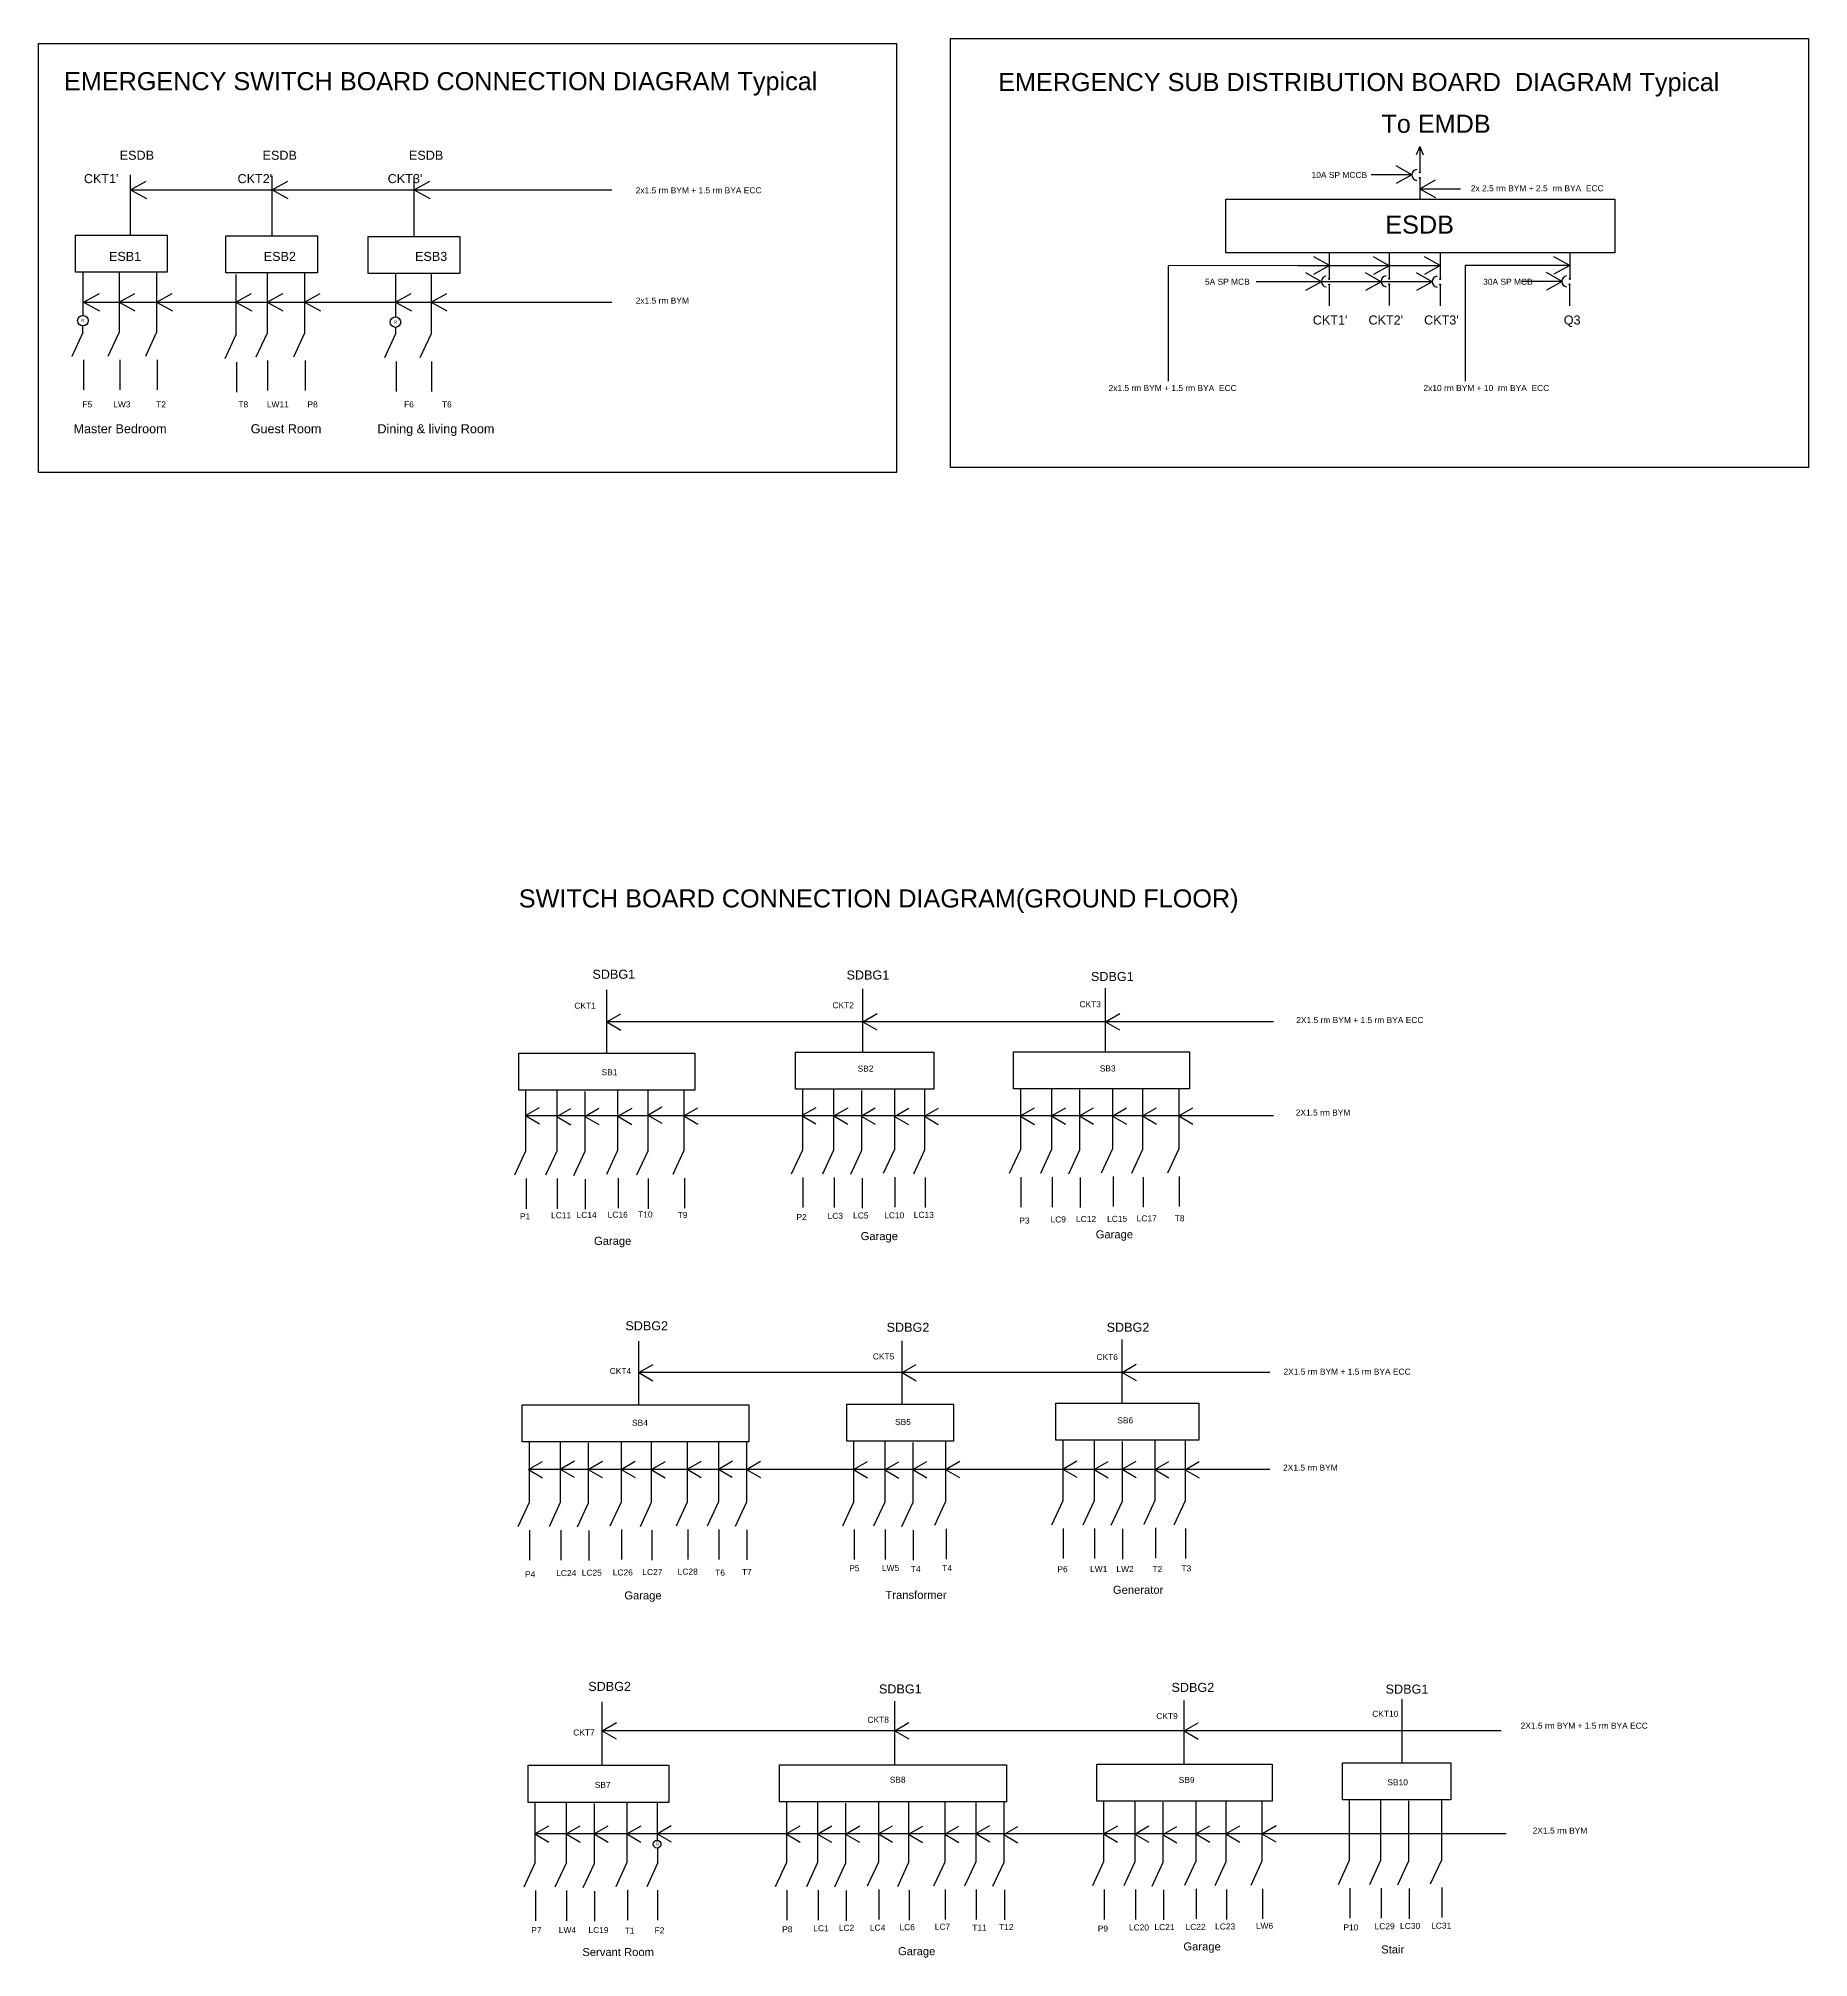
# Model space of a CAD drawing. Header units: millimetres. Extents: x 2090 to 23373, y -3333 to 3837.
# Drawn here: x 3647 to 7179, y -3333 to 496 of the extents above; entities that cross this region are included whole.
import ezdxf

# ---------------------------------------------------------------- set-up
doc = ezdxf.new("R2010")
doc.units = ezdxf.units.MM
doc.layers.add('switch board', color=7, linetype='Continuous')
doc.layers.add('Text', color=10, linetype='Continuous')
doc.styles.get("Standard").update_dxf_attribs({"font": 'arial.ttf'})

# ---------------------------------------------------------------- blocks, each defined once
blk = doc.blocks.new('line')
at = {"layer": 'switch board'}
for p, q in [((0, 0), (0, -120)), ((0, -120), (-22.3, -168.1)), ((0, -120), (0, -120)), ((1, -174.9), (1, -234.9))]:
    blk.add_line(p, q, dxfattribs=at)
blk = doc.blocks.new('arrow')
at = {"layer": 'switch board'}
for q in [(3066, 272.9), (3065.8, 240.3)]:
    blk.add_line((3037.9, 256.7), q, dxfattribs=at)

msp = doc.modelspace()

# ---------------------------------------------------------------- linework, layer by layer
for p, q in [((6111.6, -1465.8), (4781.2, -1465.8)), ((6111.6, -1653.9), (4619.2, -1653.9)), ((6104.3, -2165.8), (4845.5, -2165.8)), ((6104.3, -2359.5), (4625.2, -2359.5)), ((6565.3, -2880.7), (4772.2, -2880.7)), ((4882.4, -3099.5), (4882.4, -3023.6)), ((6575.8, -3086.6), (4637.8, -3086.6)), ((4882.8, -3143.8), (4882.8, -3114.7)), ((4882.8, -3143.8), (4861.1, -3192.2)), ((4883.3, -3258.7), (4883.3, -3198.7))]:
    msp.add_line(p, q)
msp.add_circle((4881.7, -3107.1), 7.67)
at = {"layer": 'switch board', "color": 30}
for p, q in [((5359.1, 486.5), (5359.1, -369.7)), ((7179, 496.5), (7179, -359.7))]:
    msp.add_line(p, q, dxfattribs=at)
at = {"layer": 'switch board'}
for p, q in [((6403.3, 280.5), (6396.3, 264.3)), ((6403.3, 280.5), (6403.3, 230)), ((6403.3, 280.5), (6410.2, 264.3)), ((6387.6, 224.2), (6356.3, 241.9)), ((3831.1, 104), (3831.1, 224)), ((3831.1, 194.1), (3862.4, 211.8)), ((3831.1, 194.1), (3862.6, 176.8)), ((3831.1, 194.1), (4791.1, 194.1)), ((4113.5, 102.4), (4113.5, 222.4)), ((4113.5, 194.1), (4144.9, 211.8)), ((4113.5, 194.1), (4145.1, 176.8)), ((4396.8, 100.9), (4396.8, 220.9)), ((4396.8, 194.1), (4428.1, 211.8)), ((4396.8, 194.1), (4428.3, 176.8)), ((6387.6, 224.2), (6306.1, 224.2)), ((6387.6, 224.2), (6356.1, 206.9)), ((6403.1, 216.9), (6403.1, 175.5)), ((6403.1, 196.3), (6434.5, 214)), ((6403.1, 196.3), (6434.7, 179)), ((6403.1, 196.3), (6484.6, 196.3)), ((6444.1, 43), (5901.4, 42.7)), ((5901.4, 42.7), (5901.4, -136.1)), ((6444.1, 42.9), (6159.7, 42.8)), ((6223, 43), (6191.5, 25.6)), ((6223, 43), (6191.7, 60.7)), ((6222.7, 67.9), (6222.7, 17.3)), ((6342.5, 42.9), (6310.9, 25.6)), ((6342.5, 42.9), (6311.1, 60.6)), ((6342.1, 68.4), (6342.1, 17.8)), ((6342.1, 68.4), (6342.1, 17.8)), ((6444.1, 43), (6412.5, 25.6)), ((6444.1, 43), (6412.7, 60.7)), ((6443.7, 67.6), (6443.7, 17)), ((6702.4, 43.1), (6493.8, 43)), ((6493.8, 43), (6493.8, -187.9)), ((6702.4, 43.1), (6670.8, 25.7)), ((6702.4, 43.1), (6671, 60.8)), ((6702.4, 68), (6702.4, 17.5)), ((3736.2, 29.8), (3736.2, -56.3)), ((4359.9, 26.9), (4359.9, -59.2)), ((6428.1, 10.6), (6076.6, 10.4)), ((6207, 10.6), (6175.5, -6.7)), ((6207, 10.6), (6175.7, 28.3)), ((6222.5, 4.3), (6222.5, -37.1)), ((6326.5, 10.6), (6294.9, -6.7)), ((6326.5, 10.6), (6295.2, 28.3)), ((6341.9, 4.8), (6341.9, -36.6)), ((6341.9, 4.8), (6341.9, -36.6)), ((6428.1, 10.6), (6396.5, -6.7)), ((6428.1, 10.6), (6396.7, 28.3)), ((6443.6, 4), (6443.6, -37.4)), ((6687.5, 11.6), (6606, 11.6)), ((6687.5, 11.6), (6655.9, -5.7)), ((6687.5, 11.6), (6656.1, 29.3)), ((6702.2, 4.4), (6702.2, -37)), ((3737.5, -30), (3768.9, -12.3)), ((3737.5, -30), (3769.1, -47.4)), ((3737.5, -30), (4791.1, -30)), ((3808.4, -30), (3839.7, -12.3)), ((3808.4, -30), (3839.9, -47.4)), ((3883, -30), (3914.3, -12.3)), ((3883, -30), (3914.5, -47.4)), ((4041.2, -30), (4072.6, -12.3)), ((4041.2, -30), (4072.8, -47.4)), ((4103.4, -30), (4134.7, -12.3)), ((4103.4, -30), (4134.9, -47.4)), ((4178.4, -30), (4209.7, -12.3)), ((4178.4, -30), (4209.9, -47.4)), ((4359.9, -30), (4391.2, -12.3)), ((4359.9, -30), (4391.4, -47.4)), ((4430.6, -30), (4461.9, -12.3)), ((4430.6, -30), (4462.2, -47.4)), ((3736.2, -90.2), (3713.9, -138.3)), ((3736.2, -90.2), (3736.2, -77.4)), ((4359.9, -93.1), (4337.6, -141.2)), ((4359.9, -80.3), (4359.9, -93.1)), ((3737.2, -144.9), (3737.2, -204.9)), ((4360.9, -148), (4360.9, -208)), ((5901.4, -136.1), (5901.4, -187.9)), ((4781.2, -1528.8), (4781.2, -1402.1)), ((5292.4, -1526.7), (5292.4, -1400)), ((5776.3, -1525.6), (5776.3, -1398.9)), ((5606.5, -1653.9), (5634.6, -1637.7)), ((5668.8, -1653.6), (5696.9, -1637.4)), ((5724.4, -1653.6), (5752.5, -1637.4)), ((5789.9, -1654), (5818, -1637.9)), ((5850.1, -1653.9), (5878.2, -1637.8)), ((5922.3, -1653.9), (5950.4, -1637.7)), ((5606.5, -1654.3), (5634.4, -1670.7)), ((5668.8, -1653.9), (5696.7, -1670.3)), ((5724.4, -1653.6), (5752.3, -1670)), ((5789.9, -1654), (5817.9, -1670.5)), ((5850.1, -1653.9), (5878, -1670.4)), ((5922.3, -1653.9), (5950.3, -1670.3)), ((4845.5, -2230.2), (4845.5, -2103.5)), ((5370.4, -2229.1), (5370.4, -2102.4)), ((5809.5, -2227), (5809.5, -2100.2)), ((4772.2, -2949.7), (4772.2, -2823)), ((5355.7, -2948.7), (5355.7, -2821.9)), ((5932.9, -2947.1), (5932.9, -2820.4)), ((6368.3, -2944.6), (6368.3, -2817.9))]:
    msp.add_line(p, q, dxfattribs=at)
at = {"layer": 'switch board', "color": 30}
for points in [[(5359.1, -369.7), (3647.2, -369.7), (3647.2, 486.5), (5359.1, 486.5)], [(7179, -359.7), (5467.2, -359.7), (5467.2, 496.5), (7179, 496.5)]]:
    msp.add_lwpolyline(points, dxfattribs=at)
at = {"layer": 'switch board'}
for points in [[(6016.6, 175.5), (6792.5, 175.5), (6792.5, 68.4), (6016.6, 68.4)], [(3721.4, 104), (3904.2, 104), (3904.2, 30), (3721.4, 30)], [(4021, 102.4), (4203.8, 102.4), (4203.8, 28.5), (4021, 28.5)], [(4305.4, 100.9), (4488.2, 100.9), (4488.2, 27), (4305.4, 27)], [(4605.5, -1528.8), (4956.8, -1528.8), (4956.8, -1602.7), (4605.5, -1602.7)], [(5157.7, -1526.7), (5433.8, -1526.7), (5433.8, -1600.6), (5157.7, -1600.6)], [(5592.8, -1525.6), (5944.1, -1525.6), (5944.1, -1599.5), (5592.8, -1599.5)], [(4612.4, -2230.2), (5064.9, -2230.2), (5064.9, -2304.1), (4612.4, -2304.1)], [(5259.9, -2229.1), (5473.2, -2229.1), (5473.2, -2303), (5259.9, -2303)], [(5677.4, -2227), (5962.2, -2227), (5962.2, -2300.9), (5677.4, -2300.9)], [(5125.8, -2948.7), (5578.4, -2948.7), (5578.4, -3022.6), (5125.8, -3022.6)], [(5758.8, -2947.1), (6108.7, -2947.1), (6108.7, -3021), (5758.8, -3021)], [(6248.9, -2944.6), (6465.3, -2944.6), (6465.3, -3018.5), (6248.9, -3018.5)], [(4624.1, -2949.7), (4905.1, -2949.7), (4905.1, -3023.6), (4624.1, -3023.6)]]:
    msp.add_lwpolyline(points, close=True, dxfattribs=at)
for centre, radius in [((6403.2, 229), 0.944), ((6403.1, 217.9), 0.944), ((6222.5, 5.3), 0.944), ((6222.7, 16.4), 0.944), ((6341.9, 5.7), 0.944), ((6341.9, 5.7), 0.944), ((6342.1, 16.8), 0.944), ((6342.1, 16.8), 0.944), ((6443.6, 5), 0.944), ((6443.7, 16.1), 0.944), ((6702.2, 5.4), 0.944), ((6702.4, 16.5), 0.944), ((3736, -66.8), 10.5), ((4359.6, -69.7), 10.5)]:
    msp.add_circle(centre, radius, dxfattribs=at)
for centre in [(6398.6, 223.9), (6218, 11.3), (6337.4, 11.7), (6337.4, 11.7), (6439.1, 11), (6697.7, 11.4)]:
    msp.add_arc(centre, 11, 97.3127, 262.6873, dxfattribs=at)

# ---------------------------------------------------------------- block references
for p in [(1743.2, -1722.7), (2254.5, -1722.6), (2738.5, -1722.6), (1581.3, -1909.9), (1643.6, -1911.6), (1699.4, -1911.4), (1765.6, -1911.3), (1825.1, -1908.8), (1897.1, -1910.6), (2132.7, -1909.9), (2196.6, -1910.3), (2250.8, -1910.8), (2317.6, -1911.5), (2376.9, -1911), (1807.6, -2422.5), (2332.5, -2422.8), (2771.7, -2422.4), (1587.3, -2616.1), (1650.5, -2615.2), (1706.4, -2615.8), (1771.9, -2615.8), (1832.1, -2616.1), (1904, -2615.5), (1965.9, -2615.2), (2022, -2615.8), (2235.7, -2616.1), (2298, -2616.9), (2353.9, -2616.1), (2419.4, -2615.8), (2653.2, -2615.2), (2715.5, -2616.1), (2771.4, -2615.7), (2836.9, -2616.1), (2897.1, -2616.5), (1734.3, -3137.3), (2317.8, -3137.3), (2895, -3137.8), (1599.9, -3343.1), (1662.2, -3343.1), (1718.1, -3343.3), (1783.6, -3343.1), (1843.8, -3342.9), (2101.2, -3343.1), (2164, -3343.5), (2219.8, -3343.5), (2285.4, -3343.1), (2345.5, -3344), (2417.5, -3344), (2479.4, -3342.6), (2535.5, -3344.5), (2734.6, -3343.1), (2796.9, -3343.5), (2852.8, -3344.5), (2918.3, -3343.4), (2978.5, -3343.4), (3050.5, -3342.8)]:
    msp.add_blockref('arrow', p)
for p in [(3808.4, 30), (3883, 30), (4041.2, 25.1), (4103.4, 28.4), (4178.4, 28.4), (4430.6, 26.9), (4619.2, -1604), (4681.5, -1604), (4737.4, -1605.1), (4802.9, -1602.9), (4863, -1604), (4935, -1602.9), (5171.4, -1601.9), (5233.7, -1601.9), (5289.6, -1602.9), (5355.1, -1600.8), (5415.2, -1601.9), (5606.5, -1600.8), (5668.8, -1600.8), (5724.6, -1601.9), (5790.2, -1599.7), (5850.3, -1600.8), (5922.3, -1599.7), (4626.1, -2305.4), (4688.4, -2305.4), (4744.3, -2306.4), (4809.8, -2304.3), (4870, -2305.4), (4941.9, -2304.3), (5003.8, -2304.1), (5059.9, -2304.8), (5273.6, -2304.3), (5335.9, -2304.3), (5391.8, -2305.4), (5457.3, -2303.2), (5691.1, -2302.1), (5753.4, -2302.1), (5809.3, -2303.2), (5874.8, -2301.1), (5935, -2302.1), (4637.8, -3024.9), (4700.1, -3024.9), (4821.5, -3023.8), (5139.6, -3023.8), (5201.9, -3023.8), (5257.7, -3024.9), (5323.3, -3022.8), (5383.4, -3023.8), (5455.4, -3022.8), (5517.3, -3022.6), (5573.4, -3023.3), (5772.5, -3022.3), (5834.8, -3022.3), (5890.7, -3023.3), (5956.2, -3021.2), (6016.4, -3022.3), (6088.4, -3021.2), (6262.7, -3019.8), (6325, -3019.8), (6380.8, -3020.9), (6446.4, -3018.7), (4756, -3026)]:
    msp.add_blockref('line', p, dxfattribs=at)

# ---------------------------------------------------------------- texts
msp.add_text('R', height=6).set_placement((4879.5, -3110.1))
at = {"layer": 'switch board', "color": 5, "char_height": 36, "width": 1523.376, "attachment_point": 1}
for s, insert in [('EMERGENCY SWITCH BOARD CONNECTION DIAGRAM Typical', (3698.3, 429.1)), ('EMERGENCY SUB DISTRIBUTION BOARD  DIAGRAM Typical', (5562.1, 427.3)), ('{\\C7;To EMDB}', (6326.7, 344.1)), ('{\\C7;ESDB}', (6334.5, 142.9))]:
    msp.add_mtext(s, dxfattribs=dict(at, insert=insert))
at = {"layer": 'switch board', "attachment_point": 1}
for s, insert, char_height, width in [('ESDB                               ESDB                                ESDB                           ', (3809.5, 272.2), 18, 1182.066), ('10A SP MCCB', (6187.4, 230), 12, 112.273), ("  CKT1'                                  CKT2'                                 CKT3'               ", (3724, 225.6), 18, 1347.801), ('\\P\\P2x1.5 rm BYM + 1.5 rm BYA ECC\\P\\P\\P\\P\\P\\P\\P\\P\\P\\P\\P2x1.5 rm BYM', (4838.9, 239.3), 12, 294.844), (' 2x 2.5 rm BYM + 2.5  rm BYA  ECC  ', (6500.4, 203.4), 12, 284.604), ('            ESB1                                   ESB2                                  ESB3                                  ', (3704.2, 70.4), 18, 1412.074), ('\\P\\P5A SP MCB                                                                                                    30A SP MCB ', (5974.6, 56.8), 12, 832.997), ("  CKT1'      CKT2'      CKT3'                              Q3            ", (6175.9, -56.5), 18, 1347.801), ('F5         LW3           T2                               T8        LW11        P8                                     F6            T6                           ', (3735.1, -227.9), 12, 1404.981), ('\\P\\P2x1.5 rm BYM + 1.5 rm BYA  ECC                                                                                2x10 rm BYM + 10  rm BYA  ECC                                                       ', (5782.3, -155.3), 12, 1141.346), ('  Master Bedroom                        Guest Room                Dining & living Room               ', (3703.3, -273.5), 18, 1347.801), ('                                       SDBG1', (4480.2, -1362.1), 18, 633.874), ('                                       SDBG1', (4987.2, -1363.6), 18, 633.874), ('                                       SDBG1', (5474.8, -1366.6), 18, 633.874), ('CKT1', (4716.5, -1427.8), 12, 75.672), ('CKT2', (5231.4, -1426.9), 12, 75.672), ('CKT3', (5724.2, -1425), 12, 75.672), ('{\\H2x;2X1.5 rm BYM + 1.5 rm BYA ECC}', (6156.8, -1456.6), 6, 275.822), ('SB1', (4770.9, -1560.5), 12, 123.016), ('SB2', (5281.6, -1553.4), 12, 123.016), ('SB3', (5764.8, -1553.1), 12, 123.016), ('{\\H2x;2X1.5 rm BYM }', (6155.8, -1641.1), 6, 275.822), ('P1', (4607.9, -1848.3), 12, 123.016), ('LC11', (4670.1, -1846), 12, 123.016), ('LC14', (4721, -1845.3), 12, 123.016), ('LC16', (4783, -1844.8), 12, 123.016), ('T10', (4843.8, -1844.5), 12, 123.016), ('T9', (4922.8, -1845.5), 12, 123.016), ('P2', (5159.6, -1849.5), 12, 123.016), ('LC3', (5221.8, -1847.2), 12, 123.016), ('LC5', (5272.7, -1846.5), 12, 123.016), ('LC10', (5334.7, -1846), 12, 123.016), ('LC13', (5393.7, -1845.2), 12, 123.016), ('P3', (5604.3, -1856.6), 12, 123.016), ('LC9', (5666.6, -1854.4), 12, 123.016), ('LC12', (5717.4, -1853.6), 12, 123.016), ('LC15', (5779.4, -1853.2), 12, 123.016), ('LC17', (5838.4, -1852.3), 12, 123.016), ('T8', (5914.4, -1852.1), 12, 123.016), ('                                       SDBG2', (4545.9, -2063.6), 18, 633.874), ('                                       SDBG2', (5067.1, -2066.6), 18, 633.874), ('                                       SDBG2', (5506, -2066.6), 18, 633.874), ('CKT5', (5312, -2127.8), 12, 75.672), ('CKT6', (5758.2, -2129), 12, 75.672), ('CKT4', (4787.1, -2156.8), 12, 75.672), ('{\\H2x;2X1.5 rm BYM + 1.5 rm BYA ECC}', (6131.3, -2158.1), 6, 275.822), ('SB5', (5356.3, -2258.5), 12, 123.016), ('SB6', (5799.8, -2255.3), 12, 123.016), ('SB4', (4831.6, -2260.2), 12, 123.016), ('{\\H2x;2X1.5 rm BYM }', (6130.5, -2349.5), 6, 275.822), ('P4', (4618.1, -2562.3), 12, 123.016), ('LC24', (4680.3, -2560.1), 12, 123.016), ('LC25', (4731.2, -2559.3), 12, 123.016), ('LC26', (4793.2, -2558.9), 12, 123.016), ('LC27', (4852.2, -2558), 12, 123.016), ('LC28', (4922.7, -2557.1), 12, 123.016), ('T6', (4997.5, -2559.1), 12, 123.016), ('T7', (5050.8, -2557.8), 12, 123.016), ('P5', (5264.9, -2550.4), 12, 123.016), ('LW5', (5330.1, -2550), 12, 123.016), ('T4', (5387.8, -2551.8), 12, 123.016), ('T4', (5450.4, -2550), 12, 123.016), ('P6', (5680.3, -2552.3), 12, 123.016), ('LW1', (5745.5, -2551.9), 12, 123.016), ('LW2', (5798, -2552.2), 12, 123.016), ('T2', (5869.9, -2552.2), 12, 123.016), ('T3', (5927.8, -2550.7), 12, 123.016), ('                                       SDBG2', (4471.8, -2783.2), 18, 633.874), ('                                       SDBG1', (5051.8, -2788.3), 18, 633.874), ('                                       SDBG2', (5635.5, -2785.2), 18, 633.874), ('                                       SDBG1', (6062.7, -2788.6), 18, 633.874), ('CKT8', (5301.3, -2852.8), 12, 75.672), ('CKT9', (5877.5, -2845.5), 12, 75.672), ('CKT10', (6308.4, -2840.9), 12, 75.672), ('{\\H2x;2X1.5 rm BYM + 1.5 rm BYA ECC}', (6604.4, -2864.7), 6, 275.822), ('CKT7', (4714.3, -2878.2), 12, 75.672), ('SB7', (4757.3, -2982.7), 12, 123.016), ('SB8', (5345.7, -2972.6), 12, 123.016), ('SB9', (5922.3, -2972.8), 12, 123.016), ('SB10', (6338.6, -2977.6), 12, 123.016), ('{\\H2x;2X1.5 rm BYM }', (6628.5, -3073.9), 6, 275.822), ('P7', (4630.5, -3272.5), 12, 123.016), ('LW4', (4685.5, -3272.5), 12, 123.016), ('LC19', (4744.7, -3272.5), 12, 123.016), ('T1', (4817, -3273.6), 12, 123.016), ('F2', (4876.6, -3273.1), 12, 123.016), ('P8', (5131.1, -3271), 12, 123.016), ('LC1', (5193.3, -3268.8), 12, 123.016), ('LC2', (5244.2, -3268), 12, 123.016), ('LC4', (5306.2, -3267.5), 12, 123.016), ('LC6', (5365.2, -3266.7), 12, 123.016), ('LC7', (5435.6, -3265.8), 12, 123.016), ('T11', (5510.5, -3267.8), 12, 123.016), ('T12', (5563.8, -3266.4), 12, 123.016), ('P9', (5760.8, -3269.6), 12, 123.016), ('LC20', (5823, -3267.3), 12, 123.016), ('LC21', (5873.9, -3266.6), 12, 123.016), ('LC22', (5935.9, -3266.1), 12, 123.016), ('LC23', (5994.9, -3265.3), 12, 123.016), ('LW6', (6076.2, -3264), 12, 123.016), ('P10', (6250.9, -3267.2), 12, 123.016), ('LC29', (6313.1, -3264.9), 12, 123.016), ('LC30', (6364, -3264.2), 12, 123.016), ('LC31', (6426, -3263.7), 12, 123.016)]:
    msp.add_mtext(s, dxfattribs=dict(at, insert=insert, char_height=char_height, width=width))
at = {"layer": 'switch board', "char_height": 6}
for insert, attachment_point in [((3736, -66.8), 5), ((4362.5, -69.7), 6)]:
    msp.add_mtext('R', dxfattribs=dict(at, insert=insert, attachment_point=attachment_point))
at = {"layer": 'switch board', "color": 30, "insert": (4605.7, -1201.8), "char_height": 36, "width": 1548.147, "attachment_point": 1}
msp.add_mtext('{\\C5;SWITCH BOARD CONNECTION DIAGRAM(GROUND FLOOR)}', dxfattribs=at)
at = {"layer": 'Text', "char_height": 16, "attachment_point": 1}
for s, insert, width in [('Garage', (4755.7, -1895.1), 224.956), ('Garage', (5287.7, -1885.6), 224.956), ('Garage', (5756.7, -1882.1), 224.956), ('Garage', (4816.2, -2602.6), 224.956), ('Transformer', (5337.3, -2601.6), 151.313), ('Generator', (5791, -2591.5), 211.046), ('Servant Room ', (4732.5, -3314.3), 153.067), ('Garage', (5362.2, -3312.6), 224.956), ('Garage', (5931.7, -3303.1), 224.956), ('Stair', (6326.3, -3309.1), 151.313)]:
    msp.add_mtext(s, dxfattribs=dict(at, insert=insert, width=width))

doc.saveas('drawing.dxf')
